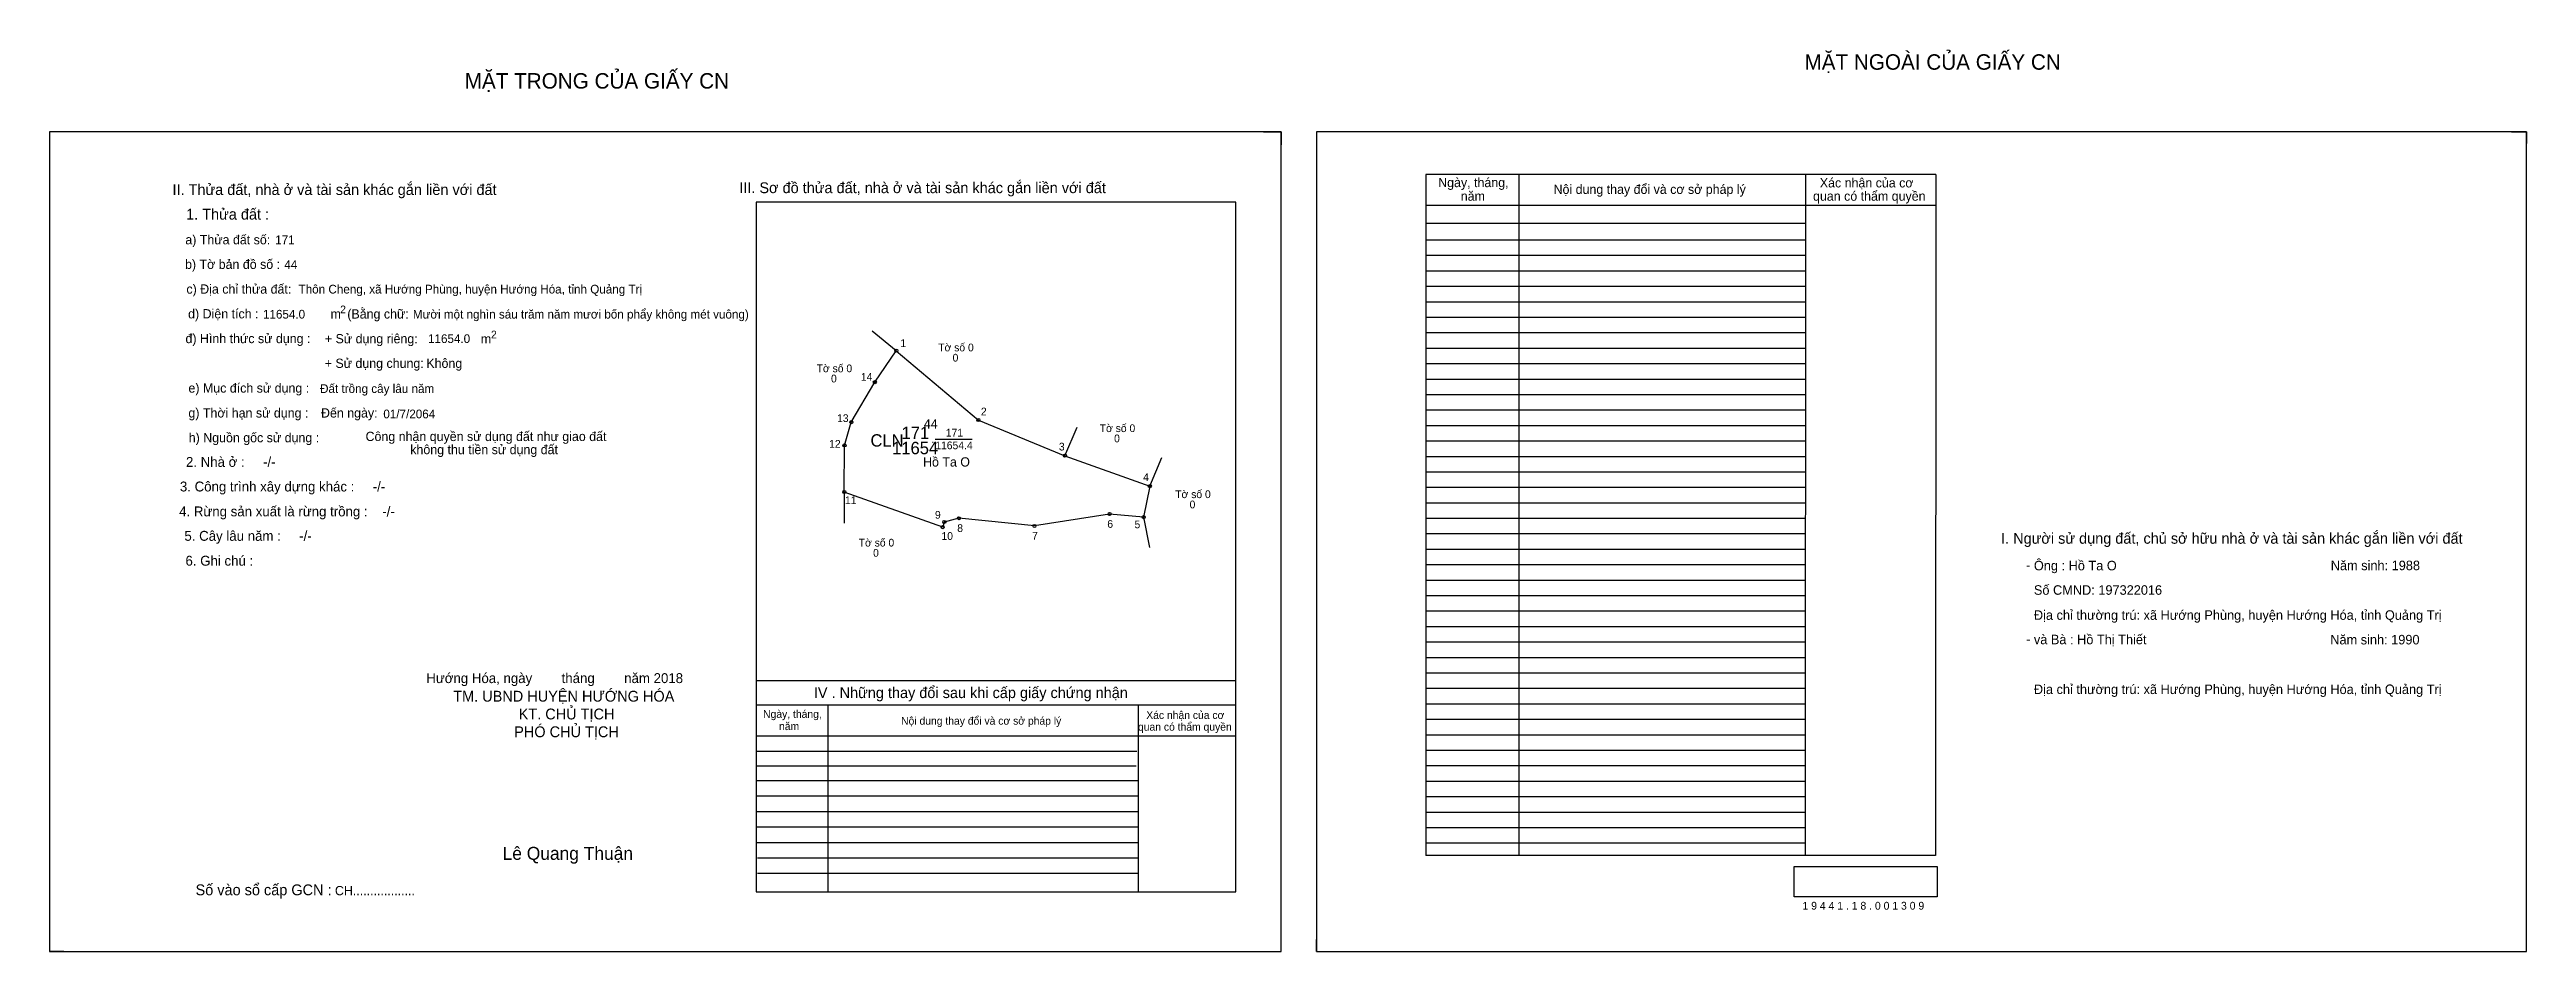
# Model space of a CAD drawing. Extents: x 530082 to 533593, y 1849248 to 1849883.
# Drawn here: x 531992 to 533593, y 1849300 to 1849883 of the extents above.
import ezdxf

# ---------------------------------------------------------------- set-up
doc = ezdxf.new("R2010")
doc.units = 0
for name, color, linetype in [('Default', 7, 'Continuous'), ('Level 10', 7, 'Continuous'), ('Level 11', 7, 'Continuous'), ('Level 13', 7, 'Continuous'), ('Level 2', 7, 'Continuous'), ('Level 27', 7, 'Continuous'), ('Level 3', 7, 'Continuous'), ('Level 36', 7, 'Continuous'), ('Level 4', 7, 'Continuous'), ('Level 5', 7, 'Continuous'), ('Level 55', 7, 'Continuous'), ('Level 6', 7, 'Continuous'), ('Level 7', 7, 'Continuous'), ('Level 8', 7, 'Continuous'), ('Level 9', 7, 'Continuous')]:
    doc.layers.add(name, color=color, linetype=linetype)

msp = doc.modelspace()

# ---------------------------------------------------------------- linework, layer by layer
at = {"layer": 'Level 10'}
for p, q in [((532776.5, 1849830.1), (532787.9, 1849830.1)), ((532787.9, 1849830.1), (532787.9, 1849821.7)), ((533583.3, 1849830.1), (533592.9, 1849830.1)), ((533592.9, 1849830.1), (533592.9, 1849822.7)), ((531991.7, 1849307.9), (531991.7, 1849300.1)), ((532810.7, 1849300.1), (532810.7, 1849307.9)), ((532000.9, 1849300.1), (531991.7, 1849300.1)), ((532810.7, 1849300.1), (532817.7, 1849300.1))]:
    msp.add_line(p, q, dxfattribs=at)
for points in [[(531991.7, 1849300.1), (532787.9, 1849300.1), (532787.9, 1849830.1), (531991.7, 1849830.1)], [(532810.7, 1849300.1), (533592.9, 1849300.1), (533592.9, 1849830.1), (532810.7, 1849830.1)], [(532539.1, 1849688.6), (532592.2, 1849643.8), (532648.1, 1849620.7), (532703, 1849601), (532699, 1849581), (532677, 1849583), (532628.4, 1849575.3), (532579.6, 1849580.3), (532570.1, 1849577.8), (532569.1, 1849574.5), (532505.5, 1849597.2), (532505.6, 1849627.4), (532510, 1849642.4), (532525.2, 1849668.3)]]:
    msp.add_lwpolyline(points, close=True, dxfattribs=at)
at = {"layer": 'Level 11'}
for centre in [(532539.1, 1849688.6), (532539.1, 1849688.6), (532525.2, 1849668.3), (532510, 1849642.4), (532592.2, 1849643.8), (532505.6, 1849627.4), (532648.1, 1849620.7), (532505.5, 1849597.2), (532703, 1849601), (532570.1, 1849577.8), (532579.6, 1849580.3), (532677, 1849583), (532699, 1849581), (532569.1, 1849574.5), (532628.4, 1849575.3)]:
    msp.add_circle(centre, 1, dxfattribs=at)
at = {"layer": 'Level 27'}
for p, q in [((532539.1, 1849688.6), (532523.6, 1849701.2)), ((532648.1, 1849620.7), (532656.1, 1849639.1)), ((532703, 1849601), (532710.7, 1849619.5)), ((532505.5, 1849597.2), (532505.4, 1849577.2)), ((532699, 1849581), (532702.8, 1849561.4))]:
    msp.add_line(p, q, dxfattribs=at)
at = {"layer": 'Level 6'}
msp.add_lwpolyline([(533119.6, 1849355.2), (533212, 1849355.2), (533212, 1849335.4), (533119.6, 1849335.4)], close=True, dxfattribs=at)
at = {"layer": 'Level 7'}
for p, q in [((533126.7, 1849760.1), (532881.5, 1849760.1)), ((533126.7, 1849750.1), (532881.5, 1849750.1)), ((533126.7, 1849740.1), (532881.5, 1849740.1)), ((533126.7, 1849730.1), (532881.5, 1849730.1)), ((533126.7, 1849720.1), (532881.5, 1849720.1)), ((533126.7, 1849710.1), (532881.5, 1849710.1)), ((533126.7, 1849700.1), (532881.5, 1849700.1)), ((533126.7, 1849690.1), (532881.5, 1849690.1)), ((533126.7, 1849680.1), (532881.5, 1849680.1)), ((533126.7, 1849670.1), (532881.5, 1849670.1)), ((533126.7, 1849660.1), (532881.5, 1849660.1)), ((533126.7, 1849650.1), (532881.5, 1849650.1)), ((533126.7, 1849640.1), (532881.5, 1849640.1)), ((533126.7, 1849630.1), (532881.5, 1849630.1)), ((533126.7, 1849620.1), (532881.5, 1849620.1)), ((533126.7, 1849610.1), (532881.5, 1849610.1)), ((533126.7, 1849600.1), (532881.5, 1849600.1)), ((533126.7, 1849590.1), (532881.5, 1849590.1)), ((533126.7, 1849580.1), (532881.5, 1849580.1)), ((533126.7, 1849570.1), (532881.5, 1849570.1)), ((533126.7, 1849560.1), (532881.5, 1849560.1)), ((533126.7, 1849550.1), (532881.5, 1849550.1)), ((533126.7, 1849540.1), (532881.5, 1849540.1)), ((533126.7, 1849530.1), (532881.5, 1849530.1)), ((533126.7, 1849520.1), (532881.5, 1849520.1)), ((533126.7, 1849510.1), (532881.5, 1849510.1)), ((533126.7, 1849500.1), (532881.5, 1849500.1)), ((533126.7, 1849490.1), (532881.5, 1849490.1)), ((533126.7, 1849480.1), (532881.5, 1849480.1)), ((533126.7, 1849470.1), (532881.5, 1849470.1)), ((533126.7, 1849460.1), (532881.5, 1849460.1)), ((533126.7, 1849450.1), (532881.5, 1849450.1)), ((533126.7, 1849440.1), (532881.5, 1849440.1)), ((532694.6, 1849429.5), (532448.5, 1849429.5)), ((532694.2, 1849420), (532448.5, 1849420)), ((533126.7, 1849430.1), (532881.5, 1849430.1)), ((533126.7, 1849420.1), (532881.5, 1849420.1)), ((532695.5, 1849410.5), (532448.5, 1849410.5)), ((533126.7, 1849410.1), (532881.5, 1849410.1)), ((532695.5, 1849400.5), (532448.5, 1849400.5)), ((532695.5, 1849390.5), (532448.5, 1849390.5)), ((533126.7, 1849400.1), (532881.5, 1849400.1)), ((533126.7, 1849390.1), (532881.5, 1849390.1)), ((532695.5, 1849380.5), (532448.5, 1849380.5)), ((532695.5, 1849370.5), (532448.5, 1849370.5)), ((533126.7, 1849380.1), (532881.5, 1849380.1)), ((533126.7, 1849370.1), (532881.5, 1849370.1)), ((532695.5, 1849360.5), (532449.3, 1849360.5)), ((532695.5, 1849350.5), (532449.3, 1849350.5))]:
    msp.add_line(p, q, dxfattribs=at)
at = {"layer": 'Level 8'}
for p, q in [((533211.1, 1849802.6), (532881.5, 1849802.6)), ((532881.5, 1849802.6), (532881.5, 1849362.1)), ((532941.5, 1849802.6), (532941.5, 1849362.1)), ((533126.8, 1849802.4), (533126.7, 1849362.1)), ((533211.1, 1849802.6), (533210.9, 1849362.1)), ((532758.5, 1849784.7), (532448.5, 1849784.7)), ((532448.5, 1849784.7), (532448.5, 1849338.7)), ((532758.5, 1849338.7), (532758.5, 1849784.7)), ((533211.1, 1849782.6), (532881.5, 1849782.6)), ((533126.7, 1849770.9), (532881.5, 1849770.9)), ((532758.5, 1849475.1), (532448.5, 1849475.1)), ((532758.5, 1849459.4), (532448.5, 1849459.4)), ((532494.8, 1849459.4), (532494.8, 1849338.7)), ((532695.5, 1849459.4), (532695.5, 1849338.7)), ((532758.5, 1849439.4), (532448.5, 1849439.4)), ((533210.9, 1849362.1), (532881.5, 1849362.1)), ((532448.5, 1849338.7), (532758.5, 1849338.7))]:
    msp.add_line(p, q, dxfattribs=at)
at = {"layer": 'Level 9'}
msp.add_line((532564.3, 1849631.5), (532588.1, 1849631.5), dxfattribs=at)

# ---------------------------------------------------------------- texts
at = {"layer": 'Default'}
for s, p in [('e) Mục đích sử dụng :', (532081.5, 1849661.5)), ('g) Thời hạn sử dụng :', (532081.5, 1849645.4)), ('Đến ngày:', (532167.2, 1849645.4)), ('h) Nguồn gốc sử dụng :', (532081.7, 1849629.4)), ('Công nhận quyền sử dụng đất như giao đất', (532196, 1849630.2)), ('không thu tiền sử dụng đất', (532224.9, 1849621.7))]:
    msp.add_text(s, height=6, dxfattribs=at).set_placement(p)
at = {"layer": 'Level 13'}
for s, p in [('.', (532561.8, 1849629)), ('11654.4', (532564.3, 1849624.9)), ('171', (532571.1, 1849633.1))]:
    msp.add_text(s, height=5, dxfattribs=at).set_placement(p)
at = {"layer": 'Level 2'}
msp.add_text('Hồ Ta O', height=6, dxfattribs=at).set_placement((532556.4, 1849613.7))
at = {"layer": 'Level 3'}
msp.add_text('CLN ', height=8, dxfattribs=at).set_placement((532522.4, 1849626.6))
at = {"layer": 'Level 36'}
for s, p in [('Tờ số 0', (532566.2, 1849688.2)), ('Tờ số 0', (532487.6, 1849674.7)), ('0', (532575.5, 1849681.6)), ('0', (532496.9, 1849668.1)), ('Tờ số 0', (532670.6, 1849636)), ('0', (532679.9, 1849629.4)), ('Tờ số 0', (532719.4, 1849593.3)), ('0', (532728.7, 1849586.7)), ('Tờ số 0', (532514.8, 1849562)), ('0', (532524.1, 1849555.4))]:
    msp.add_text(s, height=5, dxfattribs=at).set_placement(p)
at = {"layer": 'Level 4'}
msp.add_text('171', height=8, dxfattribs=at).set_placement((532542.5, 1849631.5))
at = {"layer": 'Level 5'}
msp.add_text('11654', height=8, dxfattribs=at).set_placement((532536.4, 1849621.7))
at = {"layer": 'Level 55'}
for s, height, p in [('1', 0.8, (532538.8, 1849688.6)), ('0', 0.22, (532539, 1849688.4)), ('0', 0.22, (532539, 1849688.4)), ('14', 0.8, (532524.6, 1849668.3)), ('0', 0.22, (532525.1, 1849668.1)), ('13', 0.8, (532509.5, 1849642.4)), ('0', 0.22, (532509.9, 1849642.2)), ('2', 0.8, (532591.9, 1849643.8)), ('0', 0.22, (532592.1, 1849643.6)), ('12', 0.8, (532505, 1849627.4)), ('0', 0.22, (532505.5, 1849627.2)), ('3', 0.8, (532647.9, 1849620.7)), ('0', 0.22, (532648, 1849620.5)), ('0', 0.22, (532648, 1849620.5)), ('11', 0.8, (532505, 1849597.2)), ('0', 0.22, (532505.4, 1849597)), ('0', 0.22, (532505.4, 1849597)), ('0', 0.22, (532505.4, 1849597)), ('4', 0.8, (532702.7, 1849601)), ('0', 0.22, (532702.9, 1849600.8)), ('0', 0.22, (532702.9, 1849600.8)), ('0', 0.22, (532702.9, 1849600.8)), ('9', 0.8, (532569.9, 1849577.8)), ('8', 0.8, (532579.3, 1849580.3)), ('0', 0.22, (532579.5, 1849580.1)), ('0', 0.22, (532579.5, 1849580.1)), ('6', 0.8, (532676.7, 1849583)), ('0', 0.22, (532676.9, 1849582.8)), ('0', 0.22, (532676.9, 1849582.8)), ('5', 0.8, (532698.7, 1849581)), ('0', 0.22, (532698.9, 1849580.8)), ('0', 0.22, (532698.9, 1849580.8)), ('0', 0.22, (532698.9, 1849580.8)), ('0', 0.22, (532698.9, 1849580.8)), ('10', 0.8, (532568.5, 1849574.5)), ('0', 0.22, (532569, 1849574.3)), ('0', 0.22, (532569, 1849574.3)), ('0', 0.22, (532570.1, 1849577.6)), ('0', 0.22, (532570.1, 1849577.6)), ('7', 0.8, (532628.1, 1849575.3)), ('0', 0.22, (532628.3, 1849575.1)), ('0', 0.22, (532628.3, 1849575.1))]:
    msp.add_text(s, height=height, dxfattribs=at).set_placement(p)
at = {"layer": 'Level 6'}
for s, height, p in [('171', 5.63, (532137.6, 1849757.5)), ('44', 5.63, (532143.5, 1849741.5)), ('Thôn Cheng, xã Hướng Phùng, huyện Hướng Hóa, tỉnh Quảng Trị', 5.64, (532152.7, 1849725.6)), ('11654.0', 5.63, (532129.7, 1849709.4)), ('Mười một nghìn sáu trăm năm mươi bốn phẩy không mét vuông)', 5.632, (532226.6, 1849709.4)), ('11654.0', 5.63, (532236.4, 1849693.6)), ('Đất trồng cây lâu năm', 5.64, (532166.6, 1849661.3)), ('01/7/2064', 5.64, (532207.5, 1849644.9)), ('Ông : Hồ Ta O', 6.16, (533274.5, 1849546.6)), ('Năm sinh: 1988', 6.16, (533466.4, 1849546.7)), ('Số CMND: 197322016', 6.16, (533274.5, 1849530.8)), ('Địa chỉ thường trú: xã Hướng Phùng, huyện Hướng Hóa, tỉnh Quảng Trị', 6.16, (533274.5, 1849514.6)), ('và Bà : Hồ Thị Thiết', 6.16, (533274.5, 1849498.8)), ('Năm sinh: 1990', 6.16, (533466.1, 1849498.7)), ('Địa chỉ thường trú: xã Hướng Phùng, huyện Hướng Hóa, tỉnh Quảng Trị', 6.16, (533274.5, 1849466.6)), ('1 9 4 4 1 . 1 8 . 0 0 1 3 0 9', 5.04, (533124.9, 1849327.2))]:
    msp.add_text(s, height=height, dxfattribs=at).set_placement(p)
at = {"layer": 'Level 7'}
for s, height, p in [('MẶT NGOÀI CỦA GIẤY CN', 10, (533126.2, 1849870.3)), ('MẶT TRONG CỦA GIẤY CN', 10, (532260.1, 1849858.1)), ('II. Thửa đất, nhà ở và tài sản khác gắn liền với đất', 7, (532071.2, 1849789.3)), ('III. Sơ đồ thửa đất, nhà ở và tài sản khác gắn liền với đất', 7, (532437.6, 1849790.5)), ('Ngày, tháng,', 6, (532889.4, 1849794.4)), ('năm', 6, (532904, 1849785.6)), ('Nội dung thay đổi và cơ sở pháp lý', 6, (532964, 1849790)), (' quan có thẩm quyền', 6, (533129.5, 1849785.6)), ('Xác nhận của cơ', 6, (533136.1, 1849794.2)), ('1. Thửa đất :', 7, (532080, 1849773.4)), ('a) Thửa đất số:', 6, (532079.5, 1849757.4)), ('b) Tờ bản đồ số :', 6, (532079.3, 1849741.5)), ('c) Địa chỉ thửa đất:', 6, (532080.2, 1849725.5)), ('d) Diện tích :', 6, (532081.3, 1849709.5)), ('m', 6, (532173.4, 1849709.4)), ('2', 5, (532179.6, 1849712.8)), ('(Bằng chữ:', 6, (532184.2, 1849709.4)), ('đ) Hình thức sử dụng :', 6, (532079.6, 1849693.5)), ('+ Sử dụng riêng:', 6, (532169.7, 1849693.4)), ('m', 6, (532270.5, 1849693.3)), ('2', 5, (532277.1, 1849696.6)), ('+ Sử dụng chung:', 6, (532169.6, 1849677.5)), ('Không', 6, (532235.3, 1849677.5)), ('44', 6, (532556.9, 1849638.3)), ('2. Nhà ở :     -/-', 6.4, (532079.9, 1849613.5)), ('3. Công trình xây dựng khác :     -/-', 6.4, (532076, 1849597.6)), ('4. Rừng sản xuất là rừng trồng :    -/-', 6.4, (532075.5, 1849581.5)), ('5. Cây lâu năm :     -/-', 6.4, (532078.9, 1849565.7)), ('I. Người sử dụng đất, chủ sở hữu nhà ở và tài sản khác gắn liền với đất', 7, (533253.3, 1849563.8)), ('6. Ghi chú :', 6.4, (532079.6, 1849549.6)), ('-', 6.4, (533269.4, 1849546.8)), ('-', 6.4, (533269.5, 1849499)), ('Hướng Hóa, ngày        tháng        năm 2018', 6.4, (532235.3, 1849473.7)), ('TM. UBND HUYỆN HƯỚNG HÓA', 7, (532252.7, 1849461.7)), ('IV . Những thay đổi sau khi cấp giấy chứng nhận', 7, (532485.8, 1849464)), ('KT. CHỦ TỊCH', 7, (532295, 1849450.2)), ('Ngày, tháng,', 5, (532453, 1849451.2)), ('Nội dung thay đổi và cơ sở pháp lý', 5, (532542.2, 1849446.8)), ('Xác nhận của cơ', 5, (532700.7, 1849450.5)), ('PHÓ CHỦ TỊCH', 7, (532292.1, 1849438.7)), ('năm', 5, (532463.3, 1849443.3)), (' quan có thẩm quyền', 5, (532693.5, 1849442.9)), ('Lê Quang Thuận', 8.4, (532284.6, 1849359.4)), ('Số vào sổ cấp GCN :', 7, (532086.1, 1849336.5)), ('CH..................', 6, (532176.2, 1849336.5))]:
    msp.add_text(s, height=height, dxfattribs=at).set_placement(p)
at = {"layer": 'Level 9'}
for s, p in [('1', (532541.7, 1849691)), ('14', (532516.2, 1849669.2)), ('13', (532500.8, 1849642.5)), ('2', (532593.8, 1849646.8)), ('12', (532495.7, 1849625.9)), ('3', (532644.2, 1849624.1)), ('11', (532505.9, 1849589.4)), ('4', (532698.7, 1849604.4)), ('9', (532564.1, 1849580)), ('6', (532675.5, 1849574.1)), ('5', (532693.1, 1849573.8)), ('10', (532568.3, 1849566.3)), ('8', (532578.5, 1849571.4)), ('7', (532626.9, 1849566.4))]:
    msp.add_text(s, height=5, dxfattribs=at).set_placement(p)

doc.saveas('drawing.dxf')
